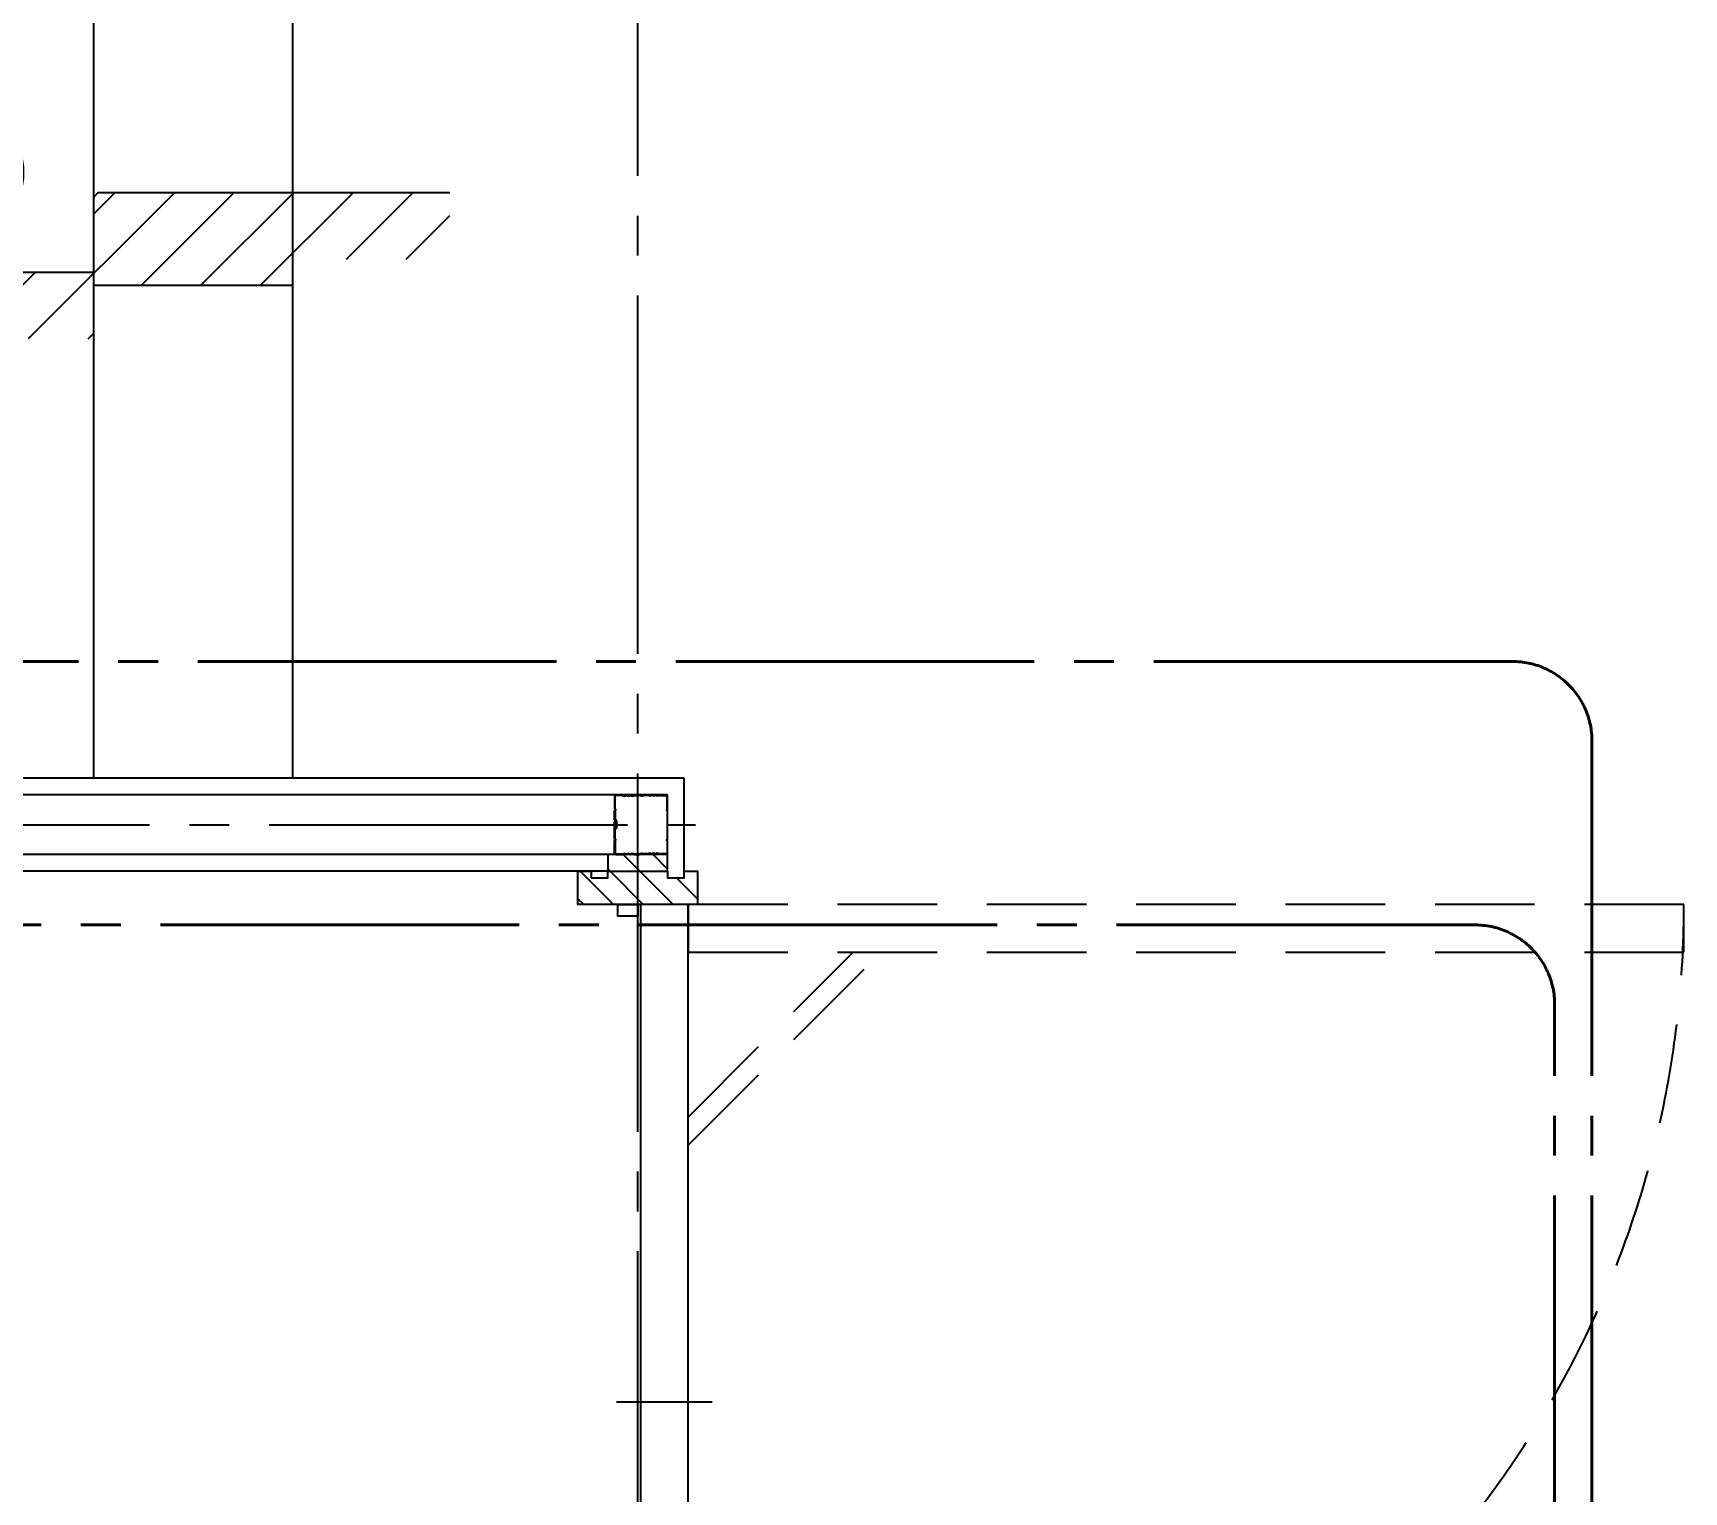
# Model space of a CAD drawing. Header units: millimetres. Extents: x 8300 to 125598, y -10383 to 40000.
# Drawn here: x 46180 to 47423, y 20067 to 21166 of the extents above; entities that cross this region are included whole.
import ezdxf
from ezdxf.enums import TextEntityAlignment as Align

# ---------------------------------------------------------------- set-up
doc = ezdxf.new("R2010")
doc.units = ezdxf.units.MM
doc.header["$LTSCALE"] = 300
for name, pattern in [('CADEWA_LINE5', [1.2, 0.9, -0.1, 0.1, -0.1]), ('CADEWA_LINE6', [2.1, 1.8, -0.1, 0.1, -0.1]), ('DASH-N', [0.375, 0.25, -0.125])]:
    doc.linetypes.add(name, pattern=pattern)
doc.layers.add('E配T_その他－１', color=7, linetype='CONTINUOUS')
doc.layers.add('K建0_壁', color=7, linetype='CONTINUOUS')
doc.styles.add('txt2', font='txt.shx', dxfattribs={"width": 0.943378, "bigfont": 'extfont2'})

# ---------------------------------------------------------------- blocks, each defined once
blk = doc.blocks.new('ZGroup306', base_point=(46204.9, 21016.1))
at = {"layer": 'K建0_壁', "color": 250, "linetype": 'Continuous', "lineweight": -3}
for p, q in [((46176.2, 20936.2), (46286, 21046.1)), ((46225, 21029.9), (46241.1, 21046.1)), ((46260.9, 20976.1), (46330.9, 21046.1)), ((46305.8, 20976.1), (46375.8, 21046.1)), ((46350.7, 20976.1), (46420.7, 21046.1)), ((46415.7, 20996.1), (46465.7, 21046.1)), ((46460.6, 20996.1), (46493.4, 21028.9)), ((45925, 20954.4), (45956.6, 20986.1)), ((45952.4, 20936.9), (46001.5, 20986.1)), ((45997.2, 20936.8), (46046.4, 20986.1)), ((46041.9, 20936.7), (46091.3, 20986.1)), ((46086.7, 20936.5), (46136.2, 20986.1)), ((46131.4, 20936.4), (46181.1, 20986.1)), ((46225, 20986.1), (46225, 20976.1)), ((46221, 20936.1), (46225, 20940.1))]:
    blk.add_line(p, q, dxfattribs=at)
for points in [[(46493.4, 21046.1), (46375, 21046.1), (46228.5, 21046.1), (46225, 21042.5), (46225, 20986.1), (45925, 20986.1)], [(46375, 21046.1), (46375, 20976.1), (46225, 20976.1)]]:
    blk.add_lwpolyline(points, dxfattribs=at)
at = {"layer": 'K建0_壁', "color": 250, "lineweight": -3, "style": 'txt2', "width": 0.836257}
blk.add_text('▽FL-60', height=57.6, dxfattribs=at).set_placement((45916.5, 21015.1), align=Align.BOTTOM_LEFT)
blk = doc.blocks.new('ZGroup332', base_point=(46349.2, 19270))
at = {"layer": 'E配T_その他－１', "color": 1, "linetype": 'CADEWA_LINE5', "lineweight": 40}
for p, q in [((47293.7, 20693), (45068.4, 20693)), ((47353.7, 20020.8), (47353.7, 20633))]:
    blk.add_line(p, q, dxfattribs=at)
blk.add_arc((47293.7, 20633), 60, 0, 90, dxfattribs=at)
blk = doc.blocks.new('ZGroup334', base_point=(46244.5, 19161))
at = {"layer": 'E配T_その他－１', "color": 1, "linetype": 'CADEWA_LINE5', "lineweight": 40}
for p, q in [((47265.6, 20494.5), (44859, 20494.5)), ((47325.6, 20020.8), (47325.6, 20434.5))]:
    blk.add_line(p, q, dxfattribs=at)
blk.add_arc((47265.6, 20434.5), 60, 0, 90, dxfattribs=at)

msp = doc.modelspace()

# ---------------------------------------------------------------- linework, layer by layer
at = {"layer": 'K建0_壁', "color": 250, "linetype": 'CADEWA_LINE5', "lineweight": -3}
for p, q in [((46635, 17098.7), (46635, 22804.7)), ((44917.4, 20570), (46678.5, 20570))]:
    msp.add_line(p, q, dxfattribs=at)
at = {"layer": 'K建0_壁', "color": 250, "linetype": 'Continuous', "lineweight": -3, "ltscale": 0.2}
for p, q in [((46225, 21591), (46225, 20605)), ((46375, 21591), (46375, 20605))]:
    msp.add_line(p, q, dxfattribs=at)
at = {"layer": 'K建0_壁', "color": 250, "linetype": 'Continuous', "lineweight": -3}
for p, q in [((46670, 20605), (45068, 20605)), ((46670, 20535), (46670, 20605)), ((46657.5, 20592.5), (45068, 20592.5)), ((46617.5, 20591.5), (46617.5, 20581.8)), ((46618, 20581.8), (46618, 20591.5)), ((46618.5, 20592.5), (46623.5, 20592.5)), ((46623.4, 20592.1), (46618.5, 20592.1)), ((46623.4, 20592.1), (46625, 20591.4)), ((46623.5, 20592.5), (46625, 20591.9)), ((46625, 20591.9), (46626.5, 20592.5)), ((46625, 20591.4), (46626.5, 20592)), ((46626.5, 20592.5), (46628, 20591.9)), ((46626.5, 20592), (46628, 20591.4)), ((46628, 20591.9), (46629.5, 20592.5)), ((46628, 20591.4), (46629.5, 20592)), ((46629.5, 20592.5), (46631, 20591.9)), ((46631, 20591.9), (46632.5, 20592.5)), ((46632.5, 20592.5), (46636, 20592.5)), ((46632.6, 20592.1), (46635.9, 20592.1)), ((46637.5, 20591.4), (46635.9, 20592.1)), ((46636, 20592.5), (46637.5, 20591.9)), ((46639, 20592.5), (46637.5, 20591.9)), ((46637.5, 20591.4), (46639.1, 20592.1)), ((46642.5, 20592.5), (46639, 20592.5)), ((46642.4, 20592.1), (46639.1, 20592.1)), ((46644, 20591.4), (46642.4, 20592.1)), ((46644, 20591.9), (46642.5, 20592.5)), ((46645.5, 20592.5), (46644, 20591.9)), ((46645.5, 20592), (46644, 20591.4)), ((46647, 20591.9), (46645.5, 20592.5)), ((46647, 20591.4), (46645.5, 20592)), ((46648.5, 20592.5), (46647, 20591.9)), ((46648.5, 20592), (46647, 20591.4)), ((46650, 20591.9), (46648.5, 20592.5)), ((46650, 20591.4), (46648.5, 20592)), ((46651.5, 20592.5), (46650, 20591.9)), ((46651.6, 20592.1), (46650, 20591.4)), ((46656.5, 20592.5), (46651.5, 20592.5)), ((46651.6, 20592.1), (46656.5, 20592.1)), ((46657.1, 20581.8), (46657.1, 20591.5)), ((46657.5, 20547.5), (46657.5, 20592.5)), ((46657.5, 20581.8), (46657.5, 20591.5)), ((46617.5, 20581.8), (46618.2, 20581.3)), ((46618.2, 20581.3), (46617.5, 20580.8)), ((46617.5, 20573.7), (46617.5, 20580.8)), ((46618, 20581.8), (46618.7, 20581.3)), ((46618, 20580.8), (46618.7, 20581.3)), ((46618, 20580.8), (46618, 20573.7)), ((46657.1, 20581.8), (46656.3, 20581.3)), ((46657.1, 20580.8), (46656.3, 20581.3)), ((46657.5, 20581.8), (46656.8, 20581.3)), ((46656.8, 20581.3), (46657.5, 20580.8)), ((46657.1, 20580.8), (46657.1, 20559.2)), ((46657.5, 20559.2), (46657.5, 20580.8)), ((46617.5, 20559.2), (46617.5, 20572.3)), ((46618, 20559.2), (46618, 20572.3)), ((46618.4, 20567.8), (46618.4, 20572.3)), ((46618.4, 20567.8), (46618.9, 20567.8)), ((46618.9, 20567.8), (46618.9, 20572.3)), ((46619.3, 20567.8), (46619.3, 20572.3)), ((46618.2, 20558.7), (46617.5, 20559.2)), ((46617.5, 20558.2), (46618.2, 20558.7)), ((46617.5, 20548.5), (46617.5, 20558.2)), ((46618, 20559.2), (46618.7, 20558.7)), ((46618, 20558.2), (46618.7, 20558.7)), ((46618, 20558.2), (46618, 20548.5)), ((46657.1, 20559.2), (46656.3, 20558.7)), ((46657.1, 20558.2), (46656.3, 20558.7)), ((46656.8, 20558.7), (46657.5, 20559.2)), ((46657.5, 20558.2), (46656.8, 20558.7)), ((46657.1, 20558.2), (46657.1, 20548.5)), ((46657.5, 20548.5), (46657.5, 20558.2)), ((46657.5, 20547.5), (45068, 20547.5)), ((46618.5, 20548), (46623.5, 20548)), ((46618.5, 20547.5), (46623.5, 20547.5)), ((46623.3, 20547.9), (46625, 20548.6)), ((46623.5, 20547.5), (46625, 20548.1)), ((46625, 20548.6), (46626.5, 20548)), ((46625, 20548.1), (46626.5, 20547.5)), ((46626.5, 20548), (46628, 20548.6)), ((46626.5, 20547.5), (46628, 20548.1)), ((46628, 20548.6), (46629.5, 20548)), ((46628, 20548.1), (46629.5, 20547.5)), ((46629.5, 20548), (46631, 20548.6)), ((46629.5, 20547.5), (46631, 20548.1)), ((46631, 20548.6), (46632.6, 20548)), ((46631, 20548.1), (46632.5, 20547.5)), ((46632.5, 20547.5), (46636, 20547.5)), ((46632.6, 20548), (46635.9, 20548)), ((46635.9, 20548), (46637.3, 20548.5)), ((46636, 20547.5), (46637.5, 20548.1)), ((46639, 20547.5), (46637.5, 20548.1)), ((46639.1, 20548), (46637.7, 20548.5)), ((46642.5, 20547.5), (46639, 20547.5)), ((46642.4, 20548), (46639.1, 20548)), ((46644, 20548.6), (46642.4, 20548)), ((46644, 20548.1), (46642.5, 20547.5)), ((46645.5, 20548), (46644, 20548.6)), ((46645.5, 20547.5), (46644, 20548.1)), ((46647, 20548.6), (46645.5, 20548)), ((46647, 20548.1), (46645.5, 20547.5)), ((46657.5, 20536.6), (46646.6, 20547.5)), ((46648.5, 20548), (46647, 20548.6)), ((46648.5, 20547.5), (46647, 20548.1)), ((46650, 20548.6), (46648.5, 20548)), ((46650, 20548.1), (46648.5, 20547.5)), ((46651.7, 20547.9), (46650, 20548.6)), ((46651.5, 20547.5), (46650, 20548.1)), ((46656.5, 20548), (46651.5, 20548)), ((46656.5, 20547.5), (46651.5, 20547.5)), ((46612.5, 20535), (45143, 20535)), ((46616.7, 20510), (46591.7, 20535)), ((46680, 20514.1), (46664.1, 20530)), ((46594.3, 20510), (46590, 20514.3)), ((46691.1, 20135), (46619.1, 20135))]:
    msp.add_line(p, q, dxfattribs=at)
at = {"layer": 'K建0_壁', "color": 250, "linetype": 'DASH-N', "lineweight": -3}
for p, q in [((46673, 20328.6), (46818.4, 20474)), ((46673, 20349.8), (46797.2, 20474))]:
    msp.add_line(p, q, dxfattribs=at)
at = {"layer": 'K建0_壁', "color": 250, "linetype": 'Continuous', "lineweight": -3}
for points in [[(46629.5, 20592), (46631, 20591.4), (46632.6, 20592.1)], [(46661.6, 20510), (46636.6, 20535), (46624.1, 20547.5)], [(46639.2, 20510), (46614.2, 20535), (46612.5, 20536.7)]]:
    msp.add_lwpolyline(points, dxfattribs=at)
for points in [[(46612.5, 20535), (46657.5, 20535), (46657.5, 20547.5), (46612.5, 20547.5)], [(46600, 20530), (46612.5, 20530), (46612.5, 20535), (46657.5, 20535), (46657.5, 20530), (46670, 20530), (46670, 20535), (46680, 20535), (46680, 20510), (46590, 20510), (46590, 20535), (46600, 20535)], [(46620, 20510), (46635, 20510), (46635, 20501), (46620, 20501)], [(46637, 19760), (46673, 19760), (46673, 20510), (46637, 20510)]]:
    msp.add_lwpolyline(points, close=True, dxfattribs=at)
at = {"layer": 'K建0_壁', "color": 250, "linetype": 'DASH-N', "lineweight": -3}
msp.add_lwpolyline([(47423, 20510), (46673, 20510), (46673, 20474), (47423, 20474)], close=True, dxfattribs=at)
at = {"layer": 'K建0_壁', "color": 250, "linetype": 'Continuous', "lineweight": -3}
for centre, radius, start, end in [((46618.5, 20591.5), 1, 90, 180), ((46618.5, 20591.5), 0.55, 90, 180), ((46656.5, 20591.5), 1, 0, 90), ((46656.5, 20591.5), 0.55, 0, 90), ((46618.3, 20573.7), 0.75, 180, 270), ((46618.2, 20572.3), 0.675, 0, 180), ((46618.3, 20573.7), 0.3, 180, 270), ((46618.2, 20572.3), 0.225, 0, 180), ((46618.6, 20567.8), 0.675, 180, 0), ((46618.2, 20572.3), 1.12, 0, 88.6213), ((46618.5, 20548.5), 1, 180, 270), ((46618.5, 20548.5), 0.55, 180, 270), ((46656.5, 20548.5), 0.55, 270, 0), ((46656.5, 20548.5), 1, 270, 0)]:
    msp.add_arc(centre, radius, start, end, dxfattribs=at)
at = {"layer": 'K建0_壁', "color": 250, "linetype": 'DASH-N', "lineweight": -3}
msp.add_arc((46673, 20510), 750, 270, 0, dxfattribs=at)

# ---------------------------------------------------------------- block references
at = {"layer": 'E配T_その他－１', "linetype": 'Continuous', "lineweight": -3}
for name, p in [('ZGroup332', (46349.2, 19270)), ('ZGroup334', (46244.5, 19161))]:
    msp.add_blockref(name, p, dxfattribs=at)
at = {"layer": 'K建0_壁', "linetype": 'CADEWA_LINE6', "lineweight": 15}
msp.add_blockref('ZGroup306', (46204.9, 21016.1), dxfattribs=at)

doc.saveas('drawing.dxf')
